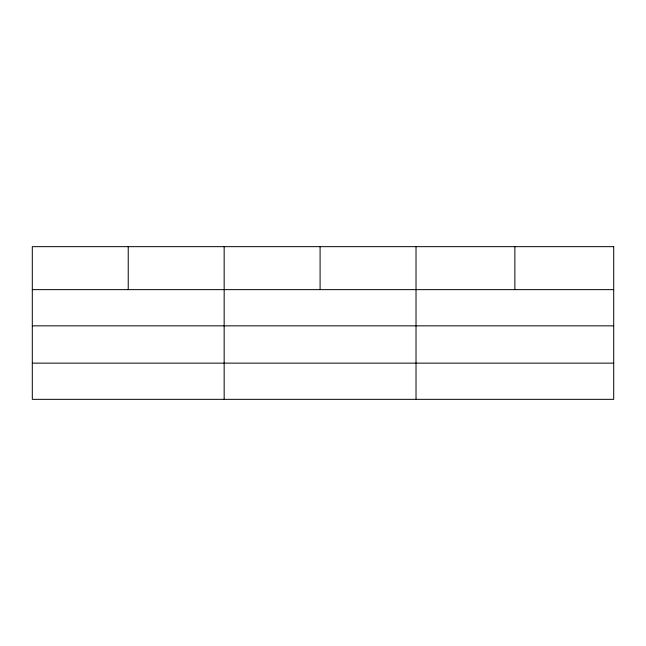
<?xml version="1.0" encoding="UTF-8"?>
<svg xmlns="http://www.w3.org/2000/svg" width="646" height="646" viewBox="0 0 646 646"><rect width="100%" height="100%" fill="white"/><g stroke="black" fill="none" stroke-linecap="round" stroke-linejoin="round"><path stroke-width="0.97" d="M32.3 289.634L613.7 289.634M32.3 325.842L613.7 325.842M32.3 363.141L613.7 363.141M514.862 246.659L514.862 289.634M416.024 246.659L416.024 399.341M320.093 246.659L320.093 289.634M224.162 246.659L224.162 399.341M128.231 246.659L128.231 289.634M613.7 246.659L32.3 246.659L32.3 399.341L613.7 399.341L613.7 246.659"/></g></svg>
